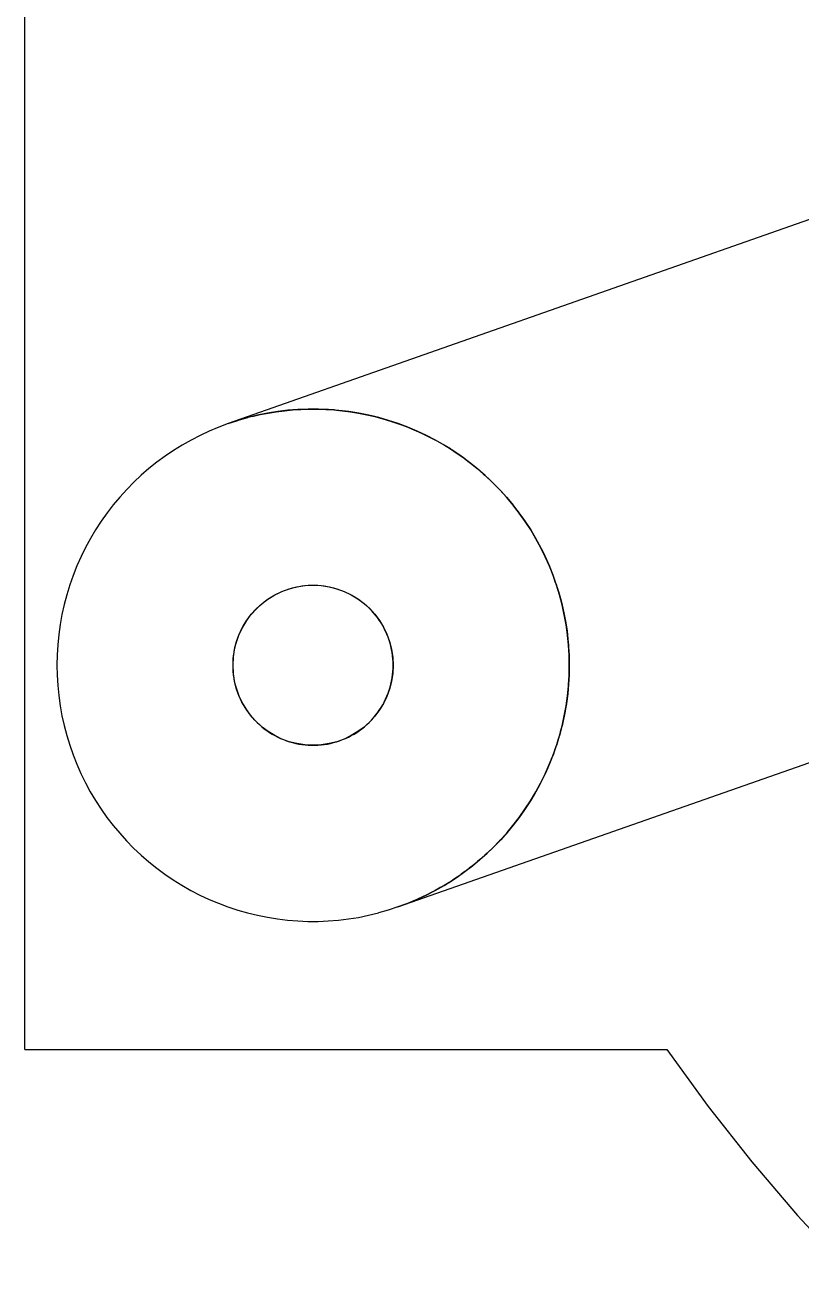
# Model space of a CAD drawing. Header units: millimetres. Extents: x -66 to 216, y -204 to 56.
# Drawn here: x -66 to -41.76, y -38.8 to 0 of the extents above; entities that cross this region are included whole.
import ezdxf

# ---------------------------------------------------------------- set-up
doc = ezdxf.new("R2010")
doc.units = ezdxf.units.MM
doc.layers.add('TOP_XY', color=7, linetype='Continuous')

msp = doc.modelspace()

# ---------------------------------------------------------------- linework, layer by layer
msp.add_circle((-57, -20), 2.5)
at = {"layer": 'TOP_XY'}
for p, q in [((-66, -32), (-66, 32)), ((-41.324, -6.021), (-59.649, -12.451)), ((-57.892, -12.05), (-57.635, -12.025)), ((-57.472, -12.014), (-57.79, -12.039)), ((-57.635, -12.025), (-57.79, -12.039)), ((-57.635, -12.025), (-57.378, -12.009)), ((-57.635, -12.025), (-57.472, -12.014)), ((-57.155, -12.001), (-57.472, -12.014)), ((-57.378, -12.009), (-57.472, -12.014)), ((-57.378, -12.009), (-57.12, -12.001)), ((-57.378, -12.009), (-57.155, -12.001)), ((-57.12, -12.001), (-57.155, -12.001)), ((-56.836, -12.002), (-57.155, -12.001)), ((-57.12, -12.001), (-56.862, -12.001)), ((-56.862, -12.001), (-56.604, -12.01)), ((-56.862, -12.001), (-56.836, -12.002)), ((-56.604, -12.01), (-56.836, -12.002)), ((-56.519, -12.014), (-56.836, -12.002)), ((-56.604, -12.01), (-56.347, -12.027)), ((-56.604, -12.01), (-56.519, -12.014)), ((-56.347, -12.027), (-56.519, -12.014)), ((-56.201, -12.04), (-56.519, -12.014)), ((-56.347, -12.027), (-56.09, -12.052)), ((-56.347, -12.027), (-56.201, -12.04)), ((-59.649, -12.451), (-59.346, -12.352)), ((-59.649, -12.451), (-59.404, -12.37)), ((-59.404, -12.37), (-59.157, -12.296)), ((-59.404, -12.37), (-59.346, -12.352)), ((-59.041, -12.265), (-59.346, -12.352)), ((-59.157, -12.296), (-59.346, -12.352)), ((-58.907, -12.231), (-59.157, -12.296)), ((-59.157, -12.296), (-59.041, -12.265)), ((-58.731, -12.19), (-59.041, -12.265)), ((-58.907, -12.231), (-59.041, -12.265)), ((-58.907, -12.231), (-58.656, -12.173)), ((-58.907, -12.231), (-58.731, -12.19)), ((-58.42, -12.127), (-58.731, -12.19)), ((-58.656, -12.173), (-58.731, -12.19)), ((-58.656, -12.173), (-58.402, -12.124)), ((-58.656, -12.173), (-58.42, -12.127)), ((-58.105, -12.077), (-58.42, -12.127)), ((-58.402, -12.124), (-58.42, -12.127)), ((-58.402, -12.124), (-58.148, -12.083)), ((-58.148, -12.083), (-57.892, -12.05)), ((-58.148, -12.083), (-58.105, -12.077)), ((-57.79, -12.039), (-58.105, -12.077)), ((-57.892, -12.05), (-58.105, -12.077)), ((-57.892, -12.05), (-57.79, -12.039)), ((-56.09, -12.052), (-56.201, -12.04)), ((-55.886, -12.078), (-56.201, -12.04)), ((-56.09, -12.052), (-55.834, -12.085)), ((-56.09, -12.052), (-55.886, -12.078)), ((-55.834, -12.085), (-55.886, -12.078)), ((-55.572, -12.129), (-55.886, -12.078)), ((-55.834, -12.085), (-55.58, -12.127)), ((-55.58, -12.127), (-55.326, -12.177)), ((-55.58, -12.127), (-55.572, -12.129)), ((-55.326, -12.177), (-55.572, -12.129)), ((-55.26, -12.192), (-55.572, -12.129)), ((-55.326, -12.177), (-55.075, -12.235)), ((-55.326, -12.177), (-55.26, -12.192)), ((-55.075, -12.235), (-55.26, -12.192)), ((-54.951, -12.267), (-55.26, -12.192)), ((-55.075, -12.235), (-54.826, -12.301)), ((-55.075, -12.235), (-54.951, -12.267)), ((-54.826, -12.301), (-54.951, -12.267)), ((-54.645, -12.355), (-54.951, -12.267)), ((-54.826, -12.301), (-54.579, -12.375)), ((-54.826, -12.301), (-54.645, -12.355)), ((-54.579, -12.375), (-54.645, -12.355)), ((-54.343, -12.454), (-54.645, -12.355)), ((-54.579, -12.375), (-54.334, -12.457)), ((-54.579, -12.375), (-54.343, -12.454)), ((-60.24, -12.686), (-60.528, -12.82)), ((-59.947, -12.562), (-60.24, -12.686)), ((-59.649, -12.451), (-59.947, -12.562)), ((-54.334, -12.457), (-54.343, -12.454)), ((-54.045, -12.566), (-54.343, -12.454)), ((-54.334, -12.457), (-54.092, -12.547)), ((-54.092, -12.547), (-53.853, -12.645)), ((-54.092, -12.547), (-54.045, -12.566)), ((-53.853, -12.645), (-54.045, -12.566)), ((-53.752, -12.689), (-54.045, -12.566)), ((-53.853, -12.645), (-53.618, -12.75)), ((-53.853, -12.645), (-53.752, -12.689)), ((-53.618, -12.75), (-53.752, -12.689)), ((-53.464, -12.824), (-53.752, -12.689)), ((-53.618, -12.75), (-53.386, -12.863)), ((-53.618, -12.75), (-53.464, -12.824)), ((-61.088, -13.123), (-61.358, -13.291)), ((-60.811, -12.966), (-61.088, -13.123)), ((-60.528, -12.82), (-60.811, -12.966)), ((-53.386, -12.863), (-53.464, -12.824)), ((-53.181, -12.97), (-53.464, -12.824)), ((-53.386, -12.863), (-53.158, -12.983)), ((-53.386, -12.863), (-53.181, -12.97)), ((-53.158, -12.983), (-53.181, -12.97)), ((-52.905, -13.128), (-53.181, -12.97)), ((-53.158, -12.983), (-52.933, -13.111)), ((-52.933, -13.111), (-52.713, -13.245)), ((-52.933, -13.111), (-52.905, -13.128)), ((-52.713, -13.245), (-52.905, -13.128)), ((-52.635, -13.296), (-52.905, -13.128)), ((-61.621, -13.47), (-61.877, -13.659)), ((-61.358, -13.291), (-61.621, -13.47)), ((-52.713, -13.245), (-52.498, -13.387)), ((-52.713, -13.245), (-52.635, -13.296)), ((-52.498, -13.387), (-52.635, -13.296)), ((-52.372, -13.475), (-52.635, -13.296)), ((-52.498, -13.387), (-52.287, -13.536)), ((-52.498, -13.387), (-52.372, -13.475)), ((-52.287, -13.536), (-52.372, -13.475)), ((-52.116, -13.664), (-52.372, -13.475)), ((-52.287, -13.536), (-52.081, -13.691)), ((-52.287, -13.536), (-52.116, -13.664)), ((-62.125, -13.857), (-62.365, -14.066)), ((-61.877, -13.659), (-62.125, -13.857)), ((-52.081, -13.691), (-52.116, -13.664)), ((-51.868, -13.863), (-52.116, -13.664)), ((-52.081, -13.691), (-51.88, -13.853)), ((-51.88, -13.853), (-51.685, -14.021)), ((-51.88, -13.853), (-51.868, -13.863)), ((-51.685, -14.021), (-51.868, -13.863)), ((-51.628, -14.072), (-51.868, -13.863)), ((-62.597, -14.284), (-62.82, -14.511)), ((-62.365, -14.066), (-62.597, -14.284)), ((-51.685, -14.021), (-51.495, -14.196)), ((-51.685, -14.021), (-51.628, -14.072)), ((-51.495, -14.196), (-51.628, -14.072)), ((-51.396, -14.29), (-51.628, -14.072)), ((-51.495, -14.196), (-51.31, -14.376)), ((-51.495, -14.196), (-51.396, -14.29)), ((-51.31, -14.376), (-51.396, -14.29)), ((-51.174, -14.518), (-51.396, -14.29)), ((-62.82, -14.511), (-63.034, -14.747)), ((-51.31, -14.376), (-51.132, -14.563)), ((-51.31, -14.376), (-51.174, -14.518)), ((-51.132, -14.563), (-51.174, -14.518)), ((-50.961, -14.754), (-51.174, -14.518)), ((-51.132, -14.563), (-50.96, -14.755)), ((-51.132, -14.563), (-50.961, -14.754)), ((-63.238, -14.991), (-63.432, -15.243)), ((-63.034, -14.747), (-63.238, -14.991)), ((-50.757, -14.998), (-50.961, -14.754)), ((-50.96, -14.755), (-50.794, -14.952)), ((-50.794, -14.952), (-50.634, -15.155)), ((-50.794, -14.952), (-50.757, -14.998)), ((-50.634, -15.155), (-50.757, -14.998)), ((-50.563, -15.25), (-50.757, -14.998)), ((-63.616, -15.502), (-63.789, -15.769)), ((-63.432, -15.243), (-63.616, -15.502)), ((-50.634, -15.155), (-50.481, -15.362)), ((-50.634, -15.155), (-50.563, -15.25)), ((-50.481, -15.362), (-50.563, -15.25)), ((-50.379, -15.51), (-50.563, -15.25)), ((-50.481, -15.362), (-50.335, -15.575)), ((-50.481, -15.362), (-50.379, -15.51)), ((-50.335, -15.575), (-50.379, -15.51)), ((-50.206, -15.776), (-50.379, -15.51)), ((-63.789, -15.769), (-63.952, -16.042)), ((-50.335, -15.575), (-50.196, -15.792)), ((-50.335, -15.575), (-50.206, -15.776)), ((-50.196, -15.792), (-50.206, -15.776)), ((-50.043, -16.05), (-50.206, -15.776)), ((-50.196, -15.792), (-50.064, -16.014)), ((-63.952, -16.042), (-64.104, -16.322)), ((-50.064, -16.014), (-49.939, -16.24)), ((-50.064, -16.014), (-50.043, -16.05)), ((-49.939, -16.24), (-50.043, -16.05)), ((-49.892, -16.33), (-50.043, -16.05)), ((-49.939, -16.24), (-49.821, -16.469)), ((-49.939, -16.24), (-49.892, -16.33)), ((-64.245, -16.607), (-64.374, -16.898)), ((-64.104, -16.322), (-64.245, -16.607)), ((-49.821, -16.469), (-49.892, -16.33)), ((-49.751, -16.615), (-49.892, -16.33)), ((-49.821, -16.469), (-49.711, -16.702)), ((-49.821, -16.469), (-49.751, -16.615)), ((-49.711, -16.702), (-49.751, -16.615)), ((-49.623, -16.906), (-49.751, -16.615)), ((-64.374, -16.898), (-64.491, -17.193)), ((-49.711, -16.702), (-49.609, -16.939)), ((-49.711, -16.702), (-49.623, -16.906)), ((-49.609, -16.939), (-49.623, -16.906)), ((-49.505, -17.202), (-49.623, -16.906)), ((-49.609, -16.939), (-49.514, -17.179)), ((-64.491, -17.193), (-64.597, -17.493)), ((-49.514, -17.179), (-49.427, -17.422)), ((-49.514, -17.179), (-49.505, -17.202)), ((-49.427, -17.422), (-49.505, -17.202)), ((-49.4, -17.502), (-49.505, -17.202)), ((-49.427, -17.422), (-49.348, -17.667)), ((-49.427, -17.422), (-49.4, -17.502)), ((-64.691, -17.797), (-64.772, -18.105)), ((-64.597, -17.493), (-64.691, -17.797)), ((-58.279, -17.852), (-58.192, -17.803)), ((-58.192, -17.803), (-58.104, -17.757)), ((-58.104, -17.757), (-58.014, -17.715)), ((-58.014, -17.715), (-57.922, -17.676)), ((-57.922, -17.676), (-57.829, -17.641)), ((-57.829, -17.641), (-57.735, -17.61)), ((-57.735, -17.61), (-57.639, -17.583)), ((-57.639, -17.583), (-57.542, -17.56)), ((-57.542, -17.56), (-57.445, -17.54)), ((-57.445, -17.54), (-57.347, -17.524)), ((-57.347, -17.524), (-57.248, -17.512)), ((-57.248, -17.512), (-57.149, -17.504)), ((-57.149, -17.504), (-57.05, -17.5)), ((-57.05, -17.5), (-56.95, -17.5)), ((-56.95, -17.5), (-56.851, -17.504)), ((-56.851, -17.504), (-56.752, -17.512)), ((-56.752, -17.512), (-56.653, -17.524)), ((-56.653, -17.524), (-56.555, -17.54)), ((-56.555, -17.54), (-56.458, -17.56)), ((-56.458, -17.56), (-56.361, -17.583)), ((-56.361, -17.583), (-56.265, -17.61)), ((-56.265, -17.61), (-56.171, -17.641)), ((-56.171, -17.641), (-56.078, -17.676)), ((-56.078, -17.676), (-55.986, -17.715)), ((-55.986, -17.715), (-55.896, -17.757)), ((-55.896, -17.757), (-55.808, -17.803)), ((-55.808, -17.803), (-55.721, -17.852)), ((-49.348, -17.667), (-49.4, -17.502)), ((-49.307, -17.806), (-49.4, -17.502)), ((-49.348, -17.667), (-49.276, -17.915)), ((-49.348, -17.667), (-49.307, -17.806)), ((-49.276, -17.915), (-49.307, -17.806)), ((-49.226, -18.114), (-49.307, -17.806)), ((-64.772, -18.105), (-64.841, -18.415)), ((-58.82, -18.286), (-58.75, -18.215)), ((-58.75, -18.215), (-58.678, -18.147)), ((-58.678, -18.147), (-58.603, -18.081)), ((-58.603, -18.081), (-58.525, -18.019)), ((-58.525, -18.019), (-58.445, -17.96)), ((-58.445, -17.96), (-58.363, -17.904)), ((-58.363, -17.904), (-58.279, -17.852)), ((-55.721, -17.852), (-55.637, -17.904)), ((-55.637, -17.904), (-55.555, -17.96)), ((-55.555, -17.96), (-55.475, -18.019)), ((-55.475, -18.019), (-55.397, -18.081)), ((-55.397, -18.081), (-55.322, -18.147)), ((-55.322, -18.147), (-55.25, -18.215)), ((-55.25, -18.215), (-55.18, -18.286)), ((-49.276, -17.915), (-49.213, -18.165)), ((-49.276, -17.915), (-49.226, -18.114)), ((-49.213, -18.165), (-49.226, -18.114)), ((-49.157, -18.424), (-49.226, -18.114)), ((-49.213, -18.165), (-49.158, -18.417)), ((-64.841, -18.415), (-64.898, -18.728)), ((-59.122, -18.679), (-59.068, -18.596)), ((-59.068, -18.596), (-59.011, -18.514)), ((-59.011, -18.514), (-58.95, -18.436)), ((-58.95, -18.436), (-58.886, -18.359)), ((-58.886, -18.359), (-58.82, -18.286)), ((-55.114, -18.359), (-55.18, -18.286)), ((-55.05, -18.436), (-55.114, -18.359)), ((-54.989, -18.514), (-55.05, -18.436)), ((-54.932, -18.596), (-54.989, -18.514)), ((-54.878, -18.679), (-54.932, -18.596)), ((-49.158, -18.417), (-49.111, -18.671)), ((-49.158, -18.417), (-49.157, -18.424)), ((-49.111, -18.671), (-49.157, -18.424)), ((-49.1, -18.737), (-49.157, -18.424)), ((-64.898, -18.728), (-64.943, -19.043)), ((-59.305, -19.032), (-59.265, -18.941)), ((-59.265, -18.941), (-59.221, -18.852)), ((-59.221, -18.852), (-59.173, -18.764)), ((-59.173, -18.764), (-59.122, -18.679)), ((-54.827, -18.764), (-54.878, -18.679)), ((-54.779, -18.852), (-54.827, -18.764)), ((-54.735, -18.941), (-54.779, -18.852)), ((-54.695, -19.032), (-54.735, -18.941)), ((-49.111, -18.671), (-49.072, -18.926)), ((-49.111, -18.671), (-49.1, -18.737)), ((-49.072, -18.926), (-49.1, -18.737)), ((-49.056, -19.052), (-49.1, -18.737)), ((-49.072, -18.926), (-49.042, -19.182)), ((-49.072, -18.926), (-49.056, -19.052)), ((-64.974, -19.36), (-64.993, -19.677)), ((-64.943, -19.043), (-64.974, -19.36)), ((-59.429, -19.409), (-59.404, -19.313)), ((-59.404, -19.313), (-59.375, -19.218)), ((-59.375, -19.218), (-59.342, -19.124)), ((-59.342, -19.124), (-59.305, -19.032)), ((-54.658, -19.124), (-54.695, -19.032)), ((-54.625, -19.218), (-54.658, -19.124)), ((-54.596, -19.313), (-54.625, -19.218)), ((-54.571, -19.409), (-54.596, -19.313)), ((-49.042, -19.182), (-49.056, -19.052)), ((-49.025, -19.369), (-49.056, -19.052)), ((-49.042, -19.182), (-49.02, -19.439)), ((-49.042, -19.182), (-49.025, -19.369)), ((-49.02, -19.439), (-49.025, -19.369)), ((-49.006, -19.686), (-49.025, -19.369)), ((-64.993, -19.677), (-65, -19.995)), ((-59.492, -19.801), (-59.482, -19.702)), ((-59.482, -19.702), (-59.468, -19.604)), ((-59.468, -19.604), (-59.451, -19.506)), ((-59.451, -19.506), (-59.429, -19.409)), ((-54.549, -19.506), (-54.571, -19.409)), ((-54.532, -19.604), (-54.549, -19.506)), ((-54.518, -19.702), (-54.532, -19.604)), ((-54.508, -19.801), (-54.518, -19.702)), ((-49.02, -19.439), (-49.006, -19.697)), ((-49.02, -19.439), (-49.006, -19.686)), ((-49.006, -19.697), (-49.006, -19.686)), ((-49, -20.005), (-49.006, -19.686)), ((-49.006, -19.697), (-49.001, -19.848)), ((-65, -19.995), (-64.994, -20.314)), ((-59.5, -20), (-59.498, -19.901)), ((-59.498, -20.099), (-59.5, -20)), ((-59.498, -19.901), (-59.492, -19.801)), ((-59.492, -20.199), (-59.498, -20.099)), ((-54.502, -19.901), (-54.508, -19.801)), ((-54.508, -20.199), (-54.502, -20.099)), ((-54.5, -20), (-54.502, -19.901)), ((-54.502, -20.099), (-54.5, -20)), ((-49.007, -20.323), (-49, -20.005)), ((-49, -20), (-49.006, -20.3)), ((-49.006, -20.3), (-49, -20.005)), ((-49.001, -19.848), (-49, -20)), ((-49, -20), (-49, -20.005)), ((-64.994, -20.314), (-64.975, -20.631)), ((-59.482, -20.298), (-59.492, -20.199)), ((-59.468, -20.396), (-59.482, -20.298)), ((-59.451, -20.494), (-59.468, -20.396)), ((-59.429, -20.591), (-59.451, -20.494)), ((-54.571, -20.591), (-54.549, -20.494)), ((-54.549, -20.494), (-54.532, -20.396)), ((-54.532, -20.396), (-54.518, -20.298)), ((-54.518, -20.298), (-54.508, -20.199)), ((-49.026, -20.64), (-49.007, -20.323)), ((-49.006, -20.3), (-49.022, -20.599)), ((-49.022, -20.599), (-49.007, -20.323)), ((-49.006, -20.3), (-49.007, -20.323)), ((-64.975, -20.631), (-64.944, -20.948)), ((-64.944, -20.948), (-64.9, -21.263)), ((-59.404, -20.687), (-59.429, -20.591)), ((-59.375, -20.782), (-59.404, -20.687)), ((-59.342, -20.876), (-59.375, -20.782)), ((-59.305, -20.968), (-59.342, -20.876)), ((-54.695, -20.968), (-54.658, -20.876)), ((-54.658, -20.876), (-54.625, -20.782)), ((-54.625, -20.782), (-54.596, -20.687)), ((-54.596, -20.687), (-54.571, -20.591)), ((-49.05, -20.897), (-49.09, -21.194)), ((-49.057, -20.957), (-49.026, -20.64)), ((-49.05, -20.897), (-49.057, -20.957)), ((-49.022, -20.599), (-49.05, -20.897)), ((-49.05, -20.897), (-49.026, -20.64)), ((-49.022, -20.599), (-49.026, -20.64)), ((-64.9, -21.263), (-64.843, -21.576)), ((-59.265, -21.059), (-59.305, -20.968)), ((-59.221, -21.148), (-59.265, -21.059)), ((-59.173, -21.236), (-59.221, -21.148)), ((-59.122, -21.321), (-59.173, -21.236)), ((-59.068, -21.404), (-59.122, -21.321)), ((-54.932, -21.404), (-54.878, -21.321)), ((-54.878, -21.321), (-54.827, -21.236)), ((-54.827, -21.236), (-54.779, -21.148)), ((-54.779, -21.148), (-54.735, -21.059)), ((-54.735, -21.059), (-54.695, -20.968)), ((-54.351, -27.549), (-35.856, -21.059)), ((-49.159, -21.585), (-49.102, -21.272)), ((-49.09, -21.194), (-49.14, -21.49)), ((-49.14, -21.49), (-49.102, -21.272)), ((-49.102, -21.272), (-49.057, -20.957)), ((-49.09, -21.194), (-49.102, -21.272)), ((-49.09, -21.194), (-49.057, -20.957)), ((-64.843, -21.576), (-64.774, -21.886)), ((-59.011, -21.486), (-59.068, -21.404)), ((-58.95, -21.564), (-59.011, -21.486)), ((-58.886, -21.641), (-58.95, -21.564)), ((-58.82, -21.714), (-58.886, -21.641)), ((-58.75, -21.785), (-58.82, -21.714)), ((-55.25, -21.785), (-55.18, -21.714)), ((-55.18, -21.714), (-55.114, -21.641)), ((-55.114, -21.641), (-55.05, -21.564)), ((-55.05, -21.564), (-54.989, -21.486)), ((-54.989, -21.486), (-54.932, -21.404)), ((-49.228, -21.895), (-49.159, -21.585)), ((-49.14, -21.49), (-49.201, -21.783)), ((-49.201, -21.783), (-49.159, -21.585)), ((-49.14, -21.49), (-49.159, -21.585)), ((-64.774, -21.886), (-64.693, -22.194)), ((-58.75, -21.785), (-58.678, -21.853)), ((-58.678, -21.853), (-58.603, -21.919)), ((-58.603, -21.919), (-58.525, -21.981)), ((-58.525, -21.981), (-58.445, -22.04)), ((-58.445, -22.04), (-58.363, -22.096)), ((-58.363, -22.096), (-58.279, -22.148)), ((-55.721, -22.148), (-55.637, -22.096)), ((-55.637, -22.096), (-55.555, -22.04)), ((-55.555, -22.04), (-55.475, -21.981)), ((-55.475, -21.981), (-55.397, -21.919)), ((-55.397, -21.919), (-55.322, -21.853)), ((-55.322, -21.853), (-55.25, -21.785)), ((-49.274, -22.074), (-49.357, -22.362)), ((-49.309, -22.203), (-49.228, -21.895)), ((-49.274, -22.074), (-49.309, -22.203)), ((-49.201, -21.783), (-49.274, -22.074)), ((-49.274, -22.074), (-49.228, -21.895)), ((-49.201, -21.783), (-49.228, -21.895)), ((-64.693, -22.194), (-64.6, -22.498)), ((-64.6, -22.498), (-64.495, -22.798)), ((-58.279, -22.148), (-58.192, -22.197)), ((-58.192, -22.197), (-58.104, -22.243)), ((-58.104, -22.243), (-58.014, -22.285)), ((-58.014, -22.285), (-57.922, -22.324)), ((-57.922, -22.324), (-57.829, -22.359)), ((-57.829, -22.359), (-57.735, -22.39)), ((-57.735, -22.39), (-57.639, -22.417)), ((-57.639, -22.417), (-57.542, -22.44)), ((-57.542, -22.44), (-57.445, -22.46)), ((-57.445, -22.46), (-57.347, -22.476)), ((-57.347, -22.476), (-57.248, -22.488)), ((-57.248, -22.488), (-57.149, -22.496)), ((-57.149, -22.496), (-57.05, -22.5)), ((-57.05, -22.5), (-56.95, -22.5)), ((-56.95, -22.5), (-56.851, -22.496)), ((-56.851, -22.496), (-56.752, -22.488)), ((-56.752, -22.488), (-56.653, -22.476)), ((-56.653, -22.476), (-56.555, -22.46)), ((-56.555, -22.46), (-56.458, -22.44)), ((-56.458, -22.44), (-56.361, -22.417)), ((-56.361, -22.417), (-56.265, -22.39)), ((-56.265, -22.39), (-56.171, -22.359)), ((-56.171, -22.359), (-56.078, -22.324)), ((-56.078, -22.324), (-55.986, -22.285)), ((-55.986, -22.285), (-55.896, -22.243)), ((-55.896, -22.243), (-55.808, -22.197)), ((-55.808, -22.197), (-55.721, -22.148)), ((-49.357, -22.362), (-49.45, -22.646)), ((-49.403, -22.507), (-49.309, -22.203)), ((-49.357, -22.362), (-49.403, -22.507)), ((-49.357, -22.362), (-49.309, -22.203)), ((-64.495, -22.798), (-64.377, -23.094)), ((-49.626, -23.102), (-49.509, -22.807)), ((-49.45, -22.646), (-49.555, -22.927)), ((-49.555, -22.927), (-49.509, -22.807)), ((-49.509, -22.807), (-49.403, -22.507)), ((-49.45, -22.646), (-49.509, -22.807)), ((-49.45, -22.646), (-49.403, -22.507)), ((-64.377, -23.094), (-64.249, -23.385)), ((-49.67, -23.204), (-49.795, -23.476)), ((-49.755, -23.393), (-49.626, -23.102)), ((-49.67, -23.204), (-49.755, -23.393)), ((-49.555, -22.927), (-49.67, -23.204)), ((-49.67, -23.204), (-49.626, -23.102)), ((-49.555, -22.927), (-49.626, -23.102)), ((-64.249, -23.385), (-64.108, -23.67)), ((-49.795, -23.476), (-49.93, -23.744)), ((-49.896, -23.678), (-49.755, -23.393)), ((-49.795, -23.476), (-49.896, -23.678)), ((-49.795, -23.476), (-49.755, -23.393)), ((-64.108, -23.67), (-63.957, -23.95)), ((-63.957, -23.95), (-63.794, -24.224)), ((-50.075, -24.006), (-50.23, -24.263)), ((-50.211, -24.231), (-50.048, -23.958)), ((-50.075, -24.006), (-50.211, -24.231)), ((-49.93, -23.744), (-50.075, -24.006)), ((-50.075, -24.006), (-50.048, -23.958)), ((-50.048, -23.958), (-49.896, -23.678)), ((-49.93, -23.744), (-50.048, -23.958)), ((-49.93, -23.744), (-49.896, -23.678)), ((-63.794, -24.224), (-63.621, -24.49)), ((-50.23, -24.263), (-50.395, -24.513)), ((-50.384, -24.498), (-50.211, -24.231)), ((-50.23, -24.263), (-50.384, -24.498)), ((-50.23, -24.263), (-50.211, -24.231)), ((-63.621, -24.49), (-63.437, -24.75)), ((-63.437, -24.75), (-63.243, -25.002)), ((-50.762, -25.009), (-50.568, -24.757)), ((-50.568, -24.757), (-50.751, -24.995)), ((-50.568, -24.757), (-50.384, -24.498)), ((-50.568, -24.757), (-50.384, -24.498)), ((-50.395, -24.513), (-50.568, -24.757)), ((-50.395, -24.513), (-50.384, -24.498)), ((-63.243, -25.002), (-63.039, -25.246)), ((-50.966, -25.253), (-50.762, -25.009)), ((-50.751, -24.995), (-50.942, -25.226)), ((-50.942, -25.226), (-50.762, -25.009)), ((-50.751, -24.995), (-50.762, -25.009)), ((-63.039, -25.246), (-62.826, -25.482)), ((-62.826, -25.482), (-62.604, -25.71)), ((-51.403, -25.716), (-51.18, -25.489)), ((-51.351, -25.664), (-51.142, -25.449)), ((-51.351, -25.664), (-51.18, -25.489)), ((-51.18, -25.489), (-50.966, -25.253)), ((-51.142, -25.449), (-51.18, -25.489)), ((-50.942, -25.226), (-51.142, -25.449)), ((-51.142, -25.449), (-50.966, -25.253)), ((-50.942, -25.226), (-50.966, -25.253)), ((-62.604, -25.71), (-62.372, -25.928)), ((-62.372, -25.928), (-62.132, -26.137)), ((-51.875, -26.143), (-51.635, -25.934)), ((-51.79, -26.071), (-51.567, -25.872)), ((-51.79, -26.071), (-51.635, -25.934)), ((-51.635, -25.934), (-51.403, -25.716)), ((-51.567, -25.872), (-51.635, -25.934)), ((-51.567, -25.872), (-51.351, -25.664)), ((-51.567, -25.872), (-51.403, -25.716)), ((-51.351, -25.664), (-51.403, -25.716)), ((-62.132, -26.137), (-61.884, -26.336)), ((-61.884, -26.336), (-61.628, -26.525)), ((-52.379, -26.53), (-52.123, -26.341)), ((-52.26, -26.444), (-52.022, -26.262)), ((-52.26, -26.444), (-52.123, -26.341)), ((-52.123, -26.341), (-51.875, -26.143)), ((-52.022, -26.262), (-52.123, -26.341)), ((-52.022, -26.262), (-51.79, -26.071)), ((-52.022, -26.262), (-51.875, -26.143)), ((-51.79, -26.071), (-51.875, -26.143)), ((-61.628, -26.525), (-61.365, -26.704)), ((-61.365, -26.704), (-61.095, -26.872)), ((-52.912, -26.877), (-52.642, -26.709)), ((-52.755, -26.781), (-52.504, -26.617)), ((-52.755, -26.781), (-52.642, -26.709)), ((-52.642, -26.709), (-52.379, -26.53)), ((-52.504, -26.617), (-52.642, -26.709)), ((-52.504, -26.617), (-52.26, -26.444)), ((-52.504, -26.617), (-52.379, -26.53)), ((-52.26, -26.444), (-52.379, -26.53)), ((-61.095, -26.872), (-60.819, -27.03)), ((-60.819, -27.03), (-60.536, -27.176)), ((-53.543, -27.214), (-53.275, -27.08)), ((-53.472, -27.18), (-53.189, -27.034)), ((-53.275, -27.08), (-53.472, -27.18)), ((-53.275, -27.08), (-53.012, -26.935)), ((-53.275, -27.08), (-53.189, -27.034)), ((-53.189, -27.034), (-52.912, -26.877)), ((-53.012, -26.935), (-53.189, -27.034)), ((-53.012, -26.935), (-52.755, -26.781)), ((-53.012, -26.935), (-52.912, -26.877)), ((-52.755, -26.781), (-52.912, -26.877)), ((-60.536, -27.176), (-60.248, -27.311)), ((-60.248, -27.311), (-59.955, -27.434)), ((-59.955, -27.434), (-59.657, -27.546)), ((-59.657, -27.546), (-59.355, -27.645)), ((-54.351, -27.549), (-54.053, -27.438)), ((-54.081, -27.449), (-54.351, -27.549)), ((-54.081, -27.449), (-53.815, -27.339)), ((-54.081, -27.449), (-54.053, -27.438)), ((-54.053, -27.438), (-53.76, -27.314)), ((-53.815, -27.339), (-54.053, -27.438)), ((-53.815, -27.339), (-53.543, -27.214)), ((-53.815, -27.339), (-53.76, -27.314)), ((-53.76, -27.314), (-53.472, -27.18)), ((-53.543, -27.214), (-53.76, -27.314)), ((-53.543, -27.214), (-53.472, -27.18)), ((-59.355, -27.645), (-59.049, -27.733)), ((-59.049, -27.733), (-58.74, -27.808)), ((-58.74, -27.808), (-58.428, -27.871)), ((-58.428, -27.871), (-58.114, -27.922)), ((-58.114, -27.922), (-57.799, -27.96)), ((-56.21, -27.961), (-55.895, -27.923)), ((-55.895, -27.923), (-55.58, -27.873)), ((-55.58, -27.873), (-55.269, -27.81)), ((-55.269, -27.81), (-54.959, -27.735)), ((-54.654, -27.648), (-54.959, -27.735)), ((-54.351, -27.549), (-54.654, -27.648)), ((-57.799, -27.96), (-57.481, -27.986)), ((-57.481, -27.986), (-57.164, -27.998)), ((-57.164, -27.998), (-56.845, -27.999)), ((-56.845, -27.999), (-56.528, -27.986)), ((-56.528, -27.986), (-56.21, -27.961)), ((-66, -32), (-45.957, -32)), ((-45.957, -32), (-44.664, -33.78)), ((-44.664, -33.78), (-43.303, -35.509)), ((-43.303, -35.509), (-41.875, -37.182)), ((-41.875, -37.182), (-40.382, -38.798))]:
    msp.add_line(p, q, dxfattribs=at)

doc.saveas('drawing.dxf')
